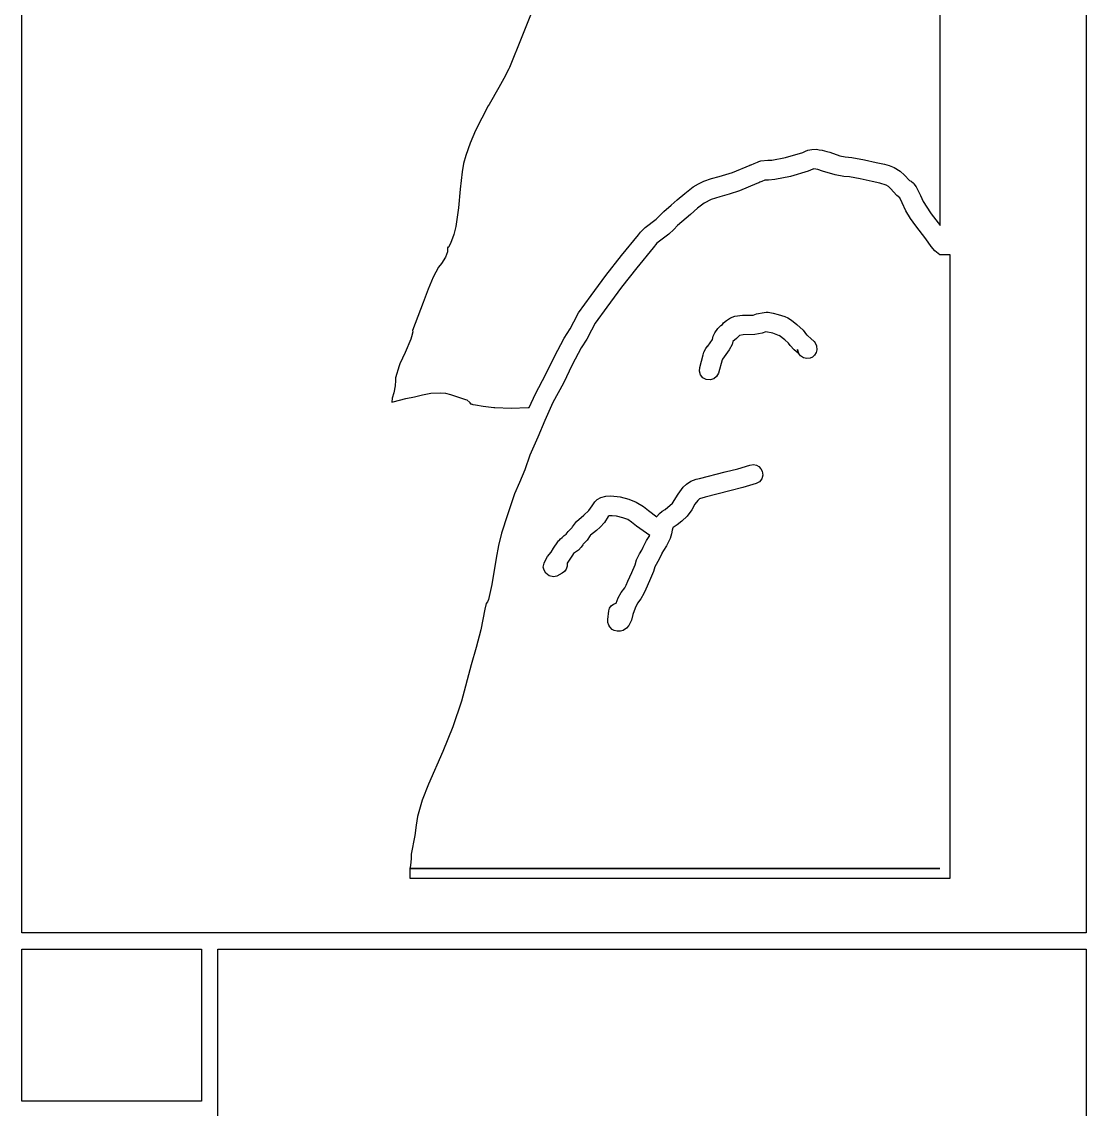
# Model space of a CAD drawing. Extents: x 2 to 598, y 728 to 3498.
# Drawn here: x 336.5 to 598, y 1164.8 to 1431.8 of the extents above; entities that cross this region are included whole.
import ezdxf

# ---------------------------------------------------------------- set-up
doc = ezdxf.new("R2010")
doc.units = 0

msp = doc.modelspace()

# ---------------------------------------------------------------- linework, layer by layer
at = {"layer": 'Calque 1'}
for p, q in [((562.15165, 1381.7709), (562.152, 1560.27)), ((462.32194, 1435.4907), (459.333254, 1428.164788)), ((459.333254, 1428.164788), (456.30163, 1420.6012)), ((456.30163, 1420.6012), (456.11456, 1420.2617)), ((456.11456, 1420.2617), (454.961276, 1417.910673)), ((453.726856, 1415.690288), (451.28282, 1411.4938)), ((454.961276, 1417.910673), (453.726856, 1415.690288)), ((451.10712, 1411.1749), (447.997986, 1405.125938)), ((451.28282, 1411.4938), (451.10712, 1411.1749)), ((447.997986, 1405.125938), (446.661982, 1402.053977)), ((446.661982, 1402.053977), (445.55138, 1398.956)), ((524.14105, 1398.5146), (528.33563, 1399.7569)), ((528.33563, 1399.7569), (528.9976, 1400.0298)), ((528.9976, 1400.0298), (529.582406, 1400.285612)), ((529.582406, 1400.285612), (530.58665, 1400.483)), ((530.58665, 1400.483), (531.72663, 1400.502)), ((531.72663, 1400.502), (532.38137, 1400.407)), ((532.38137, 1400.407), (533.16375, 1400.2933)), ((533.16375, 1400.2933), (534.29909, 1400.0029)), ((534.29909, 1400.0029), (534.98225, 1399.7931)), ((534.98225, 1399.7931), (537.42861, 1398.897)), ((445.040215, 1397.005509), (444.675202, 1394.969311)), ((445.55138, 1398.956), (445.040215, 1397.005509)), ((511.11442, 1394.7932), (515.40409, 1396.591)), ((515.308362, 1396.555125), (515.42169, 1396.601)), ((515.40409, 1396.591), (515.308362, 1396.555125)), ((515.42169, 1396.601), (515.6687, 1396.7075)), ((515.6687, 1396.7075), (516.41232, 1397.0263)), ((516.41232, 1397.0263), (517.20401, 1397.3586)), ((517.20401, 1397.3586), (517.54042, 1397.4914)), ((517.54042, 1397.4914), (518.06287, 1397.649)), ((518.06287, 1397.649), (519.812995, 1397.82605)), ((519.812995, 1397.82605), (520.74229, 1397.8258)), ((520.74229, 1397.8258), (524.14105, 1398.5146)), ((537.42861, 1398.897), (538.74326, 1398.6521)), ((538.74326, 1398.6521), (540.38915, 1398.5218)), ((540.38915, 1398.5218), (543.544873, 1397.945712)), ((543.544873, 1397.945712), (546.41153, 1397.2713)), ((546.41153, 1397.2713), (548.450524, 1396.852225)), ((548.450524, 1396.852225), (549.598991, 1396.533469)), ((444.675202, 1394.969311), (444.207833, 1390.680888)), ((507.808095, 1393.832675), (511.11442, 1394.7932)), ((529.71608, 1395.1573), (525.35924, 1393.8695)), ((530.84211, 1395.596), (529.71608, 1395.1573)), ((530.9496, 1395.629), (530.84211, 1395.596)), ((531.116, 1395.68), (530.9496, 1395.629)), ((531.1161, 1395.6932), (531.116, 1395.68)), ((531.11668, 1395.6872), (531.1161, 1395.6932)), ((532.021514, 1395.542406), (531.11668, 1395.6872)), ((533.193576, 1395.17655), (532.021514, 1395.542406)), ((536.32153, 1394.2315), (533.193576, 1395.17655)), ((538.42528, 1393.8676), (536.32153, 1394.2315)), ((549.598991, 1396.533469), (550.82779, 1396.0517)), ((550.82779, 1396.0517), (552.32434, 1395.1474)), ((552.32434, 1395.1474), (553.38836, 1394.1821)), ((553.38836, 1394.1821), (554.58467, 1392.8881)), ((499.352349, 1389.69095), (501.46592, 1391.2937)), ((501.46592, 1391.2937), (502.76189, 1392.05015)), ((502.76189, 1392.05015), (504.05594, 1392.6491)), ((504.05594, 1392.6491), (505.967635, 1393.324794)), ((505.967635, 1393.324794), (507.808095, 1393.832675)), ((517.11303, 1392.1039), (512.85076, 1390.317)), ((517.32232, 1392.1909), (517.11303, 1392.1039)), ((517.57502, 1392.3), (517.32232, 1392.1909)), ((517.81479, 1392.4028), (517.57502, 1392.3)), ((518.299, 1392.61), (517.81479, 1392.4028)), ((518.30106, 1392.6166), (518.299, 1392.61)), ((519.0204, 1392.919), (518.30106, 1392.6166)), ((519.102, 1392.95), (519.0204, 1392.919)), ((519.11673, 1392.9445), (519.102, 1392.95)), ((519.938517, 1392.949288), (519.11673, 1392.9445)), ((521.49436, 1393.083), (519.938517, 1392.949288)), ((525.35924, 1393.8695), (521.49436, 1393.083)), ((539.80401, 1393.7633), (538.42528, 1393.8676)), ((542.476635, 1393.264525), (539.80401, 1393.7633)), ((545.38041, 1392.5892), (542.476635, 1393.264525)), ((547.324206, 1392.176237), (545.38041, 1392.5892)), ((548.81483, 1391.6993), (547.324206, 1392.176237)), ((549.424229, 1391.350325), (548.81483, 1391.6993)), ((549.87471, 1390.919), (549.424229, 1391.350325)), ((554.58467, 1392.8881), (555.0234, 1392.6803)), ((555.0234, 1392.6803), (555.57221, 1392.2261)), ((555.57221, 1392.2261), (555.67556, 1392.0359)), ((555.67556, 1392.0359), (556.20834, 1391.2525)), ((556.20834, 1391.2525), (557.28786, 1389.1731)), ((444.207833, 1390.680888), (443.797677, 1386.17292)), ((497.54264, 1388.0639), (499.352349, 1389.69095)), ((507.96998, 1388.8214), (505.89052, 1388.1621)), ((507.97198, 1388.8214), (507.96998, 1388.8214)), ((510.30569, 1389.4695), (507.97198, 1388.8214)), ((512.85076, 1390.317), (510.30569, 1389.4695)), ((551.49632, 1389.1945), (549.87471, 1390.919)), ((552.20532, 1388.6111), (551.49632, 1389.1945)), ((552.21822, 1388.5921), (552.20532, 1388.6111)), ((552.796801, 1387.33475), (552.21822, 1388.5921)), ((557.28786, 1389.1731), (557.90178, 1387.693)), ((443.797677, 1386.17292), (443.09314, 1381.5276)), ((494.25085, 1385.2568), (496.008971, 1386.795312)), ((496.008971, 1386.795312), (497.54264, 1388.0639)), ((502.47673, 1386.0368), (500.76676, 1384.501)), ((504.10557, 1387.2812), (502.47673, 1386.0368)), ((504.15057, 1387.3032), (504.10557, 1387.2812)), ((505.89052, 1388.1621), (504.15057, 1387.3032)), ((553.6879, 1385.4042), (552.796801, 1387.33475)), ((557.90178, 1387.693), (559.7518, 1384.8989)), ((489.60566, 1381.2798), (492.33831, 1383.3252)), ((492.33831, 1383.3252), (494.25085, 1385.2568)), ((500.76676, 1384.501), (497.61553, 1381.8252)), ((554.843873, 1383.501039), (553.6879, 1385.4042)), ((556.099409, 1381.743463), (554.843873, 1383.501039)), ((559.7518, 1384.8989), (559.91199, 1384.6767)), ((559.91199, 1384.6767), (561.61576, 1382.4655)), ((443.09314, 1381.5276), (442.606921, 1379.5797)), ((488.484229, 1380.17775), (489.60566, 1381.2798)), ((496.686081, 1380.84465), (495.4384, 1379.6553)), ((497.61553, 1381.8252), (496.686081, 1380.84465)), ((558.56977, 1378.5643), (556.099409, 1381.743463)), ((561.61576, 1382.4655), (562.15165, 1381.7709)), ((442.606921, 1379.5797), (441.79968, 1377.4023)), ((483.80653, 1374.4492), (487.97113, 1379.4804)), ((487.97113, 1379.4804), (488.484229, 1380.17775)), ((495.4281, 1379.6453), (492.53887, 1377.4738)), ((495.4384, 1379.6553), (495.4281, 1379.6453)), ((559.898883, 1376.67535), (558.56977, 1378.5643)), ((441.09225, 1375.3041), (440.63285, 1374.0407)), ((441.09725, 1375.4876), (441.09225, 1375.3041)), ((441.10755, 1375.5166), (441.09725, 1375.4876)), ((441.11755, 1376.176), (441.10755, 1375.5166)), ((441.24209, 1376.5564), (441.11755, 1376.176)), ((441.208061, 1376.395791), (441.24209, 1376.5564)), ((441.298551, 1376.476625), (441.208061, 1376.395791)), ((441.79968, 1377.4023), (441.298551, 1376.476625)), ((491.59577, 1376.3209), (487.55829, 1371.4406)), ((492.53887, 1377.4738), (491.59577, 1376.3209)), ((560.813757, 1375.610556), (559.898883, 1376.67535)), ((562.0171, 1374.58), (560.813757, 1375.610556)), ((440.63285, 1374.0407), (439.633821, 1372.443)), ((480.00601, 1369.555038), (483.80653, 1374.4492)), ((562.03, 1374.57), (562.0171, 1374.58)), ((564.556, 1374.57), (562.03, 1374.57)), ((564.556, 1221.54), (564.556, 1374.57)), ((438.88722, 1371.5509), (437.56585, 1369.0942)), ((439.633821, 1372.443), (438.88722, 1371.5509)), ((487.55829, 1371.4406), (483.858718, 1366.676412)), ((437.56585, 1369.0942), (436.323979, 1366.124763)), ((476.35324, 1364.6002), (480.00601, 1369.555038)), ((436.323979, 1366.124763), (435.13913, 1362.8749)), ((473.27436, 1360.3539), (476.35324, 1364.6002)), ((483.858718, 1366.676412), (480.2497, 1361.7818)), ((435.13913, 1362.8749), (432.51551, 1356.0025)), ((472.090658, 1358.127038), (473.27436, 1360.3539)), ((480.2497, 1361.7818), (477.3522, 1357.8027)), ((510.628116, 1359.132639), (511.64894, 1359.511913)), ((511.64894, 1359.511913), (513.55275, 1359.7822)), ((513.55275, 1359.7822), (516.18411, 1359.7952)), ((516.18411, 1359.7952), (517.009136, 1360.078038)), ((517.009136, 1360.078038), (518.87697, 1360.4634)), ((518.87697, 1360.4634), (519.38185, 1360.4934)), ((519.38185, 1360.4934), (519.3819, 1360.4959)), ((519.3819, 1360.4959), (519.84337, 1360.4859)), ((519.84337, 1360.4859), (521.073044, 1360.29565)), ((521.073044, 1360.29565), (522.28612, 1359.9593)), ((522.28612, 1359.9593), (523.913744, 1359.474313)), ((523.913744, 1359.474313), (524.710752, 1359.107858)), ((471.22074, 1356.3945), (472.090658, 1358.127038)), ((477.3522, 1357.8027), (476.487798, 1356.084162)), ((506.757845, 1355.448686), (507.50454, 1356.5038)), ((507.50454, 1356.5038), (508.226815, 1357.223313)), ((508.226815, 1357.223313), (508.66829, 1357.513)), ((508.66829, 1357.513), (508.922558, 1357.86855)), ((508.922558, 1357.86855), (509.62327, 1358.5052)), ((509.62327, 1358.5052), (510.628116, 1359.132639)), ((524.710752, 1359.107858), (525.55, 1358.5496)), ((525.55, 1358.5496), (526.908575, 1357.527225)), ((526.908575, 1357.527225), (528.46197, 1356.0598)), ((432.04113, 1353.9271), (430.649514, 1350.59765)), ((432.25972, 1354.4284), (432.04113, 1353.9271)), ((432.54396, 1355.72005), (432.25972, 1354.4284)), ((432.51551, 1356.0025), (432.54396, 1355.72005)), ((467.37557, 1349.6157), (469.71127, 1354.1585)), ((469.71127, 1354.1585), (471.22074, 1356.3945)), ((475.30529, 1353.8536), (473.88574, 1351.7669)), ((476.487798, 1356.084162), (475.30529, 1353.8536)), ((505.06645, 1352.1713), (506.21831, 1353.8332)), ((506.21831, 1353.8332), (506.373839, 1354.597788)), ((506.373839, 1354.597788), (506.757845, 1355.448686)), ((512.05, 1354.0152), (511.20405, 1353.3036)), ((512.78587, 1354.8151), (512.05, 1354.0152)), ((513.75635, 1354.9867), (512.78587, 1354.8151)), ((516.55515, 1355.0097), (513.75635, 1354.9867)), ((518.391276, 1355.353188), (516.55515, 1355.0097)), ((519.25679, 1355.6609), (518.391276, 1355.353188)), ((520.99416, 1355.3358), (519.25679, 1355.6609)), ((522.243688, 1354.865238), (520.99416, 1355.3358)), ((522.604868, 1354.714561), (522.243688, 1354.865238)), ((523.919305, 1353.743575), (522.59767, 1354.7648)), ((522.59767, 1354.7648), (522.604868, 1354.714561)), ((528.46197, 1356.0598), (529.31204, 1354.9472)), ((529.31204, 1354.9472), (529.322641, 1354.942989)), ((529.322641, 1354.942989), (529.576099, 1354.737488)), ((529.576099, 1354.737488), (530.36986, 1354.0666)), ((530.36986, 1354.0666), (531.14759, 1353.3029)), ((473.88574, 1351.7669), (471.734711, 1347.558525)), ((504.02208, 1350.664163), (504.50937, 1351.5909)), ((504.50937, 1351.5909), (504.99308, 1352.1805)), ((504.99308, 1352.1805), (505.06645, 1352.1713)), ((510.28215, 1351.2789), (508.64607, 1348.9736)), ((510.99282, 1352.608238), (510.28215, 1351.2789)), ((511.20405, 1353.3036), (510.99282, 1352.608238)), ((524.82286, 1352.9298), (523.919305, 1353.743575)), ((525.228353, 1352.331475), (524.82286, 1352.9298)), ((526.20986, 1351.2839), (525.228353, 1352.331475)), ((527.19894, 1350.4622), (526.20986, 1351.2839)), ((527.291961, 1350.46125), (527.05895, 1351.3128)), ((527.05895, 1351.3128), (527.12505, 1350.9195)), ((531.14759, 1353.3029), (531.408814, 1353.023375)), ((531.408814, 1353.023375), (531.7429, 1352.2316)), ((531.802815, 1351.242988), (531.637853, 1350.602305)), ((531.7429, 1352.2316), (531.802815, 1351.242988)), ((430.649514, 1350.59765), (429.36532, 1347.7932)), ((465.26709, 1345.2613), (467.37557, 1349.6157)), ((503.05055, 1346.9416), (503.91819, 1350.0267)), ((503.91819, 1350.0267), (504.02208, 1350.664163)), ((508.56907, 1348.8386), (507.65027, 1345.5696)), ((508.60007, 1348.9206), (508.56907, 1348.8386)), ((508.64607, 1348.9736), (508.60007, 1348.9206)), ((527.12505, 1350.9195), (527.37413, 1350.3005)), ((527.37413, 1350.3005), (527.19894, 1350.4622)), ((527.797937, 1349.770586), (527.291961, 1350.46125)), ((528.513712, 1349.300803), (527.797937, 1349.770586)), ((529.37612, 1349.1119), (528.513712, 1349.300803)), ((530.194284, 1349.235425), (529.37612, 1349.1119)), ((530.717943, 1349.49125), (530.194284, 1349.235425)), ((531.25094, 1349.9666), (530.717943, 1349.49125)), ((531.637853, 1350.602305), (531.25094, 1349.9666)), ((429.18135, 1347.3715), (428.33954, 1344.3546)), ((429.36532, 1347.7932), (429.18135, 1347.3715)), ((471.734711, 1347.558525), (469.54286, 1343.0542)), ((502.964422, 1345.992618), (503.05055, 1346.9416)), ((503.239288, 1345.11472), (502.964422, 1345.992618)), ((428.341563, 1343.77375), (428.23722, 1342.4405)), ((428.33954, 1344.3546), (428.341563, 1343.77375)), ((462.68172, 1340.5019), (465.26709, 1345.2613)), ((503.823246, 1344.403912), (503.239288, 1345.11472)), ((504.6644, 1343.9562), (503.823246, 1344.403912)), ((505.613435, 1343.869851), (504.6644, 1343.9562)), ((506.49145, 1344.144564), (505.613435, 1343.869851)), ((507.202407, 1344.728444), (506.49145, 1344.144564)), ((507.65027, 1345.5696), (507.202407, 1344.728444)), ((427.865181, 1340.733138), (427.50962, 1339.4283)), ((428.23722, 1342.4405), (427.865181, 1340.733138)), ((434.913158, 1340.216286), (437.029964, 1340.617488)), ((437.029964, 1340.617488), (439.342893, 1340.72572)), ((439.342893, 1340.72572), (440.567727, 1340.594666)), ((440.567727, 1340.594666), (441.83538, 1340.3)), ((461.12264, 1337.1238), (462.68172, 1340.5019)), ((469.54286, 1343.0542), (466.97247, 1338.3232)), ((427.50962, 1339.4283), (427.41352, 1338.4428)), ((427.41352, 1338.4428), (427.7365, 1338.4608)), ((427.7365, 1338.4608), (430.84122, 1339.3274)), ((430.84122, 1339.3274), (433.00904, 1339.7631)), ((433.00904, 1339.7631), (434.913158, 1340.216286)), ((441.83538, 1340.3), (445.53851, 1339.0866)), ((445.53851, 1339.0866), (445.849334, 1339.015138)), ((445.849334, 1339.015138), (446.57721, 1338.3037)), ((446.57721, 1338.3037), (446.58221, 1338.2937)), ((446.58221, 1338.2937), (446.584, 1338.29)), ((446.584, 1338.29), (446.74109, 1338.0399)), ((446.74109, 1338.0399), (447.14417, 1337.8921)), ((447.14417, 1337.8921), (447.104318, 1337.913403)), ((447.104318, 1337.913403), (447.279882, 1337.876525)), ((447.279882, 1337.876525), (447.98546, 1337.7345)), ((466.97247, 1338.3232), (464.99946, 1333.9504)), ((447.98546, 1337.7345), (449.83548, 1337.457)), ((449.83548, 1337.457), (452.49836, 1337.1118)), ((452.49836, 1337.1118), (452.74744, 1337.1018)), ((452.74744, 1337.1018), (456.761392, 1336.934962)), ((456.761392, 1336.934962), (460.93868, 1337.1138)), ((460.93868, 1337.1138), (461.12264, 1337.1238)), ((464.99946, 1333.9504), (463.28226, 1329.8581)), ((463.28226, 1329.8581), (461.3387, 1325.4408)), ((461.3387, 1325.4408), (460.11139, 1321.8095)), ((460.11139, 1321.8095), (458.751968, 1318.673237)), ((509.334365, 1321.32), (512.405805, 1322.085825)), ((512.405805, 1322.085825), (515.35804, 1322.9598)), ((515.35804, 1322.9598), (516.28667, 1323.0777)), ((516.28597, 1323.078), (516.288, 1323.08)), ((516.28667, 1323.0777), (516.28597, 1323.078)), ((516.288, 1323.08), (516.982736, 1322.926175)), ((516.982736, 1322.926175), (517.590148, 1322.584235)), ((517.590148, 1322.584235), (518.073844, 1322.082329)), ((518.073844, 1322.082329), (518.39743, 1321.4486)), ((500.83386, 1318.9875), (502.17123, 1319.486775)), ((502.17123, 1319.486775), (502.95414, 1319.6619)), ((502.95414, 1319.6619), (509.334365, 1321.32)), ((518.269837, 1319.616115), (517.696732, 1318.875507)), ((518.51589, 1320.519667), (518.269837, 1319.616115)), ((518.39743, 1321.4486), (518.51589, 1320.519667)), ((458.751968, 1318.673237), (457.53584, 1315.9101)), ((497.77409, 1315.8487), (498.943319, 1317.507237)), ((498.943319, 1317.507237), (499.772114, 1318.304983)), ((499.772114, 1318.304983), (500.83386, 1318.9875)), ((510.460331, 1316.642787), (504.35073, 1315.0717)), ((513.648631, 1317.444002), (510.460331, 1316.642787)), ((516.88383, 1318.4106), (513.648631, 1317.444002)), ((517.696732, 1318.875507), (516.88383, 1318.4106)), ((457.53584, 1315.9101), (455.86307, 1310.7141)), ((476.58496, 1312.9738), (477.238047, 1313.971637)), ((477.238047, 1313.971637), (477.813182, 1314.48933)), ((477.813182, 1314.48933), (478.74297, 1314.9742)), ((478.74297, 1314.9742), (480.000254, 1315.325837)), ((480.000254, 1315.325837), (481.2038, 1315.4155)), ((481.2038, 1315.4155), (483.49513, 1315.1344)), ((483.49513, 1315.1344), (485.613416, 1314.600937)), ((485.613416, 1314.600937), (487.406, 1313.9045)), ((487.406, 1313.9045), (489.204816, 1312.784887)), ((496.35919, 1313.6033), (497.77409, 1315.8487)), ((502.549151, 1314.298987), (501.87594, 1313.3556)), ((502.99164, 1314.7023), (502.549151, 1314.298987)), ((504.35073, 1315.0717), (502.99164, 1314.7023)), ((474.583847, 1310.673475), (475.82945, 1311.7966)), ((475.82945, 1311.7966), (476.58496, 1312.9738)), ((489.204816, 1312.784887), (490.43424, 1311.7873)), ((490.43424, 1311.7873), (492.48011, 1310.3011)), ((493.179524, 1311.100912), (493.84462, 1311.6313)), ((493.84462, 1311.6313), (494.53967, 1312.0892)), ((494.53967, 1312.0892), (496.35919, 1313.6033)), ((501.074748, 1311.967262), (499.92722, 1310.393)), ((501.87594, 1313.3556), (501.074748, 1311.967262)), ((455.86307, 1310.7141), (454.31381, 1306.2322)), ((471.83279, 1307.8232), (472.77279, 1309.0882)), ((472.77279, 1309.0882), (474.583847, 1310.673475)), ((479.61323, 1308.8448), (478.604664, 1307.725311)), ((480.57544, 1310.3073), (479.61323, 1308.8448)), ((480.79869, 1310.5264), (480.57544, 1310.3073)), ((481.510316, 1310.540725), (480.79869, 1310.5264)), ((482.60013, 1310.422), (481.510316, 1310.540725)), ((484.171101, 1310.015863), (482.60013, 1310.422)), ((485.35241, 1309.5693), (484.171101, 1310.015863)), ((486.27053, 1308.957212), (485.35241, 1309.5693)), ((487.54298, 1307.9591), (486.27053, 1308.957212)), ((492.48011, 1310.3011), (492.48811, 1310.3141)), ((492.48811, 1310.3141), (493.179524, 1311.100912)), ((498.636993, 1309.187837), (497.52117, 1308.3285)), ((499.92722, 1310.393), (498.636993, 1309.187837)), ((454.31381, 1306.2322), (453.611712, 1303.254558)), ((469.78331, 1305.6944), (470.25873, 1305.9724)), ((470.25873, 1305.9724), (470.72744, 1306.6323)), ((470.72744, 1306.6323), (471.70464, 1307.6565)), ((471.70464, 1307.6565), (471.81109, 1307.7692)), ((471.81109, 1307.7692), (471.83279, 1307.8232)), ((477.65126, 1306.895687), (476.20775, 1305.737)), ((478.604664, 1307.725311), (477.65126, 1306.895687)), ((490.75312, 1305.6435), (487.54298, 1307.9591)), ((496.12022, 1306.079525), (495.78537, 1304.9128)), ((496.27009, 1306.9488), (496.12022, 1306.079525)), ((496.42461, 1307.5689), (496.27009, 1306.9488)), ((496.49591, 1307.6309), (496.42461, 1307.5689)), ((497.52117, 1308.3285), (496.49591, 1307.6309)), ((453.611712, 1303.254558), (453.065264, 1300.145862)), ((467.127408, 1302.5629), (468.17772, 1304.1317)), ((468.17772, 1304.1317), (468.353621, 1304.344612)), ((468.353621, 1304.344612), (468.36324, 1304.3425)), ((468.36324, 1304.3425), (468.49243, 1304.4774)), ((468.49243, 1304.4774), (468.84228, 1304.8376)), ((468.84228, 1304.8376), (469.21487, 1305.2122)), ((469.21487, 1305.2122), (469.38592, 1305.3771)), ((469.38592, 1305.3771), (469.78331, 1305.6944)), ((474.30194, 1303.3507), (473.958961, 1302.790187)), ((474.42493, 1303.5615), (474.30194, 1303.3507)), ((475.37061, 1304.5599), (474.42493, 1303.5615)), ((476.11785, 1305.672), (475.37061, 1304.5599)), ((476.20775, 1305.737), (476.11785, 1305.672)), ((489.1682, 1302.8411), (489.98676, 1304.4218)), ((489.98676, 1304.4218), (490.75312, 1305.6435)), ((494.903478, 1303.180237), (494.12087, 1301.9822)), ((495.78537, 1304.9128), (494.903478, 1303.180237)), ((465.222397, 1299.807825), (465.689756, 1300.540575)), ((465.689756, 1300.540575), (466.53389, 1301.5752)), ((466.53389, 1301.5752), (467.127408, 1302.5629)), ((471.91858, 1301.1175), (470.46699, 1298.8556)), ((471.95428, 1301.1545), (471.91858, 1301.1175)), ((472.24677, 1301.4557), (471.95428, 1301.1545)), ((473.23793, 1302.064), (472.24677, 1301.4557)), ((473.958961, 1302.790187), (473.23793, 1302.064)), ((487.53419, 1299.6976), (488.24921, 1301.1545)), ((488.24921, 1301.1545), (488.80337, 1302.0669)), ((488.80337, 1302.0669), (489.1682, 1302.8411)), ((493.71159, 1301.2923), (493.06822, 1299.8635)), ((493.732199, 1301.322775), (493.71159, 1301.2923)), ((494.12087, 1301.9822), (493.732199, 1301.322775)), ((453.065264, 1300.145862), (451.95375, 1293.6417)), ((464.622619, 1297.9091), (464.66682, 1298.2571)), ((464.79963, 1297.13), (464.622619, 1297.9091)), ((464.66682, 1298.2571), (464.81203, 1298.8911)), ((464.81203, 1298.8911), (465.222397, 1299.807825)), ((470.464949, 1298.11934), (470.246771, 1297.432917)), ((470.46699, 1298.8556), (470.464949, 1298.11934)), ((486.3766, 1296.571238), (487.18073, 1298.4455)), ((487.18073, 1298.4455), (487.53419, 1299.6976)), ((492.01764, 1297.9824), (491.70758, 1296.8481)), ((493.06822, 1299.8635), (492.01764, 1297.9824)), ((465.202206, 1296.432725), (464.79963, 1297.13)), ((466.06364, 1295.7611), (465.202206, 1296.432725)), ((467.148162, 1295.5517), (466.06364, 1295.7611)), ((467.95913, 1295.7131), (467.148162, 1295.5517)), ((469.25207, 1296.3922), (467.95913, 1295.7131)), ((469.834973, 1296.841985), (469.25207, 1296.3922)), ((470.246771, 1297.432917), (469.834973, 1296.841985)), ((485.38239, 1294.4359), (486.3766, 1296.571238)), ((491.70758, 1296.8481), (490.724941, 1294.513375)), ((451.95375, 1293.6417), (451.16258, 1289.9779)), ((483.74786, 1291.6888), (484.6491, 1292.8174)), ((484.6491, 1292.8174), (484.994872, 1293.445637)), ((484.994872, 1293.445637), (485.38239, 1294.4359)), ((489.77798, 1292.5073), (489.341546, 1291.420437)), ((490.724941, 1294.513375), (489.77798, 1292.5073)), ((451.16258, 1289.9779), (450.93624, 1289.4296)), ((482.48385, 1289.0502), (483.015573, 1290.354388)), ((483.015573, 1290.354388), (483.74786, 1291.6888)), ((488.60596, 1290.0992), (487.76725, 1289.0657)), ((489.341546, 1291.420437), (488.60596, 1290.0992)), ((450.23912, 1287.5625), (449.30998, 1282.5354)), ((450.59724, 1288.9774), (450.23912, 1287.5625)), ((450.93624, 1289.4296), (450.59724, 1288.9774)), ((480.45814, 1285.0504), (480.6788, 1287.1702)), ((480.6788, 1287.1702), (480.907254, 1287.824622)), ((480.907254, 1287.824622), (481.3039, 1288.376565)), ((481.3039, 1288.376565), (481.839259, 1288.795326)), ((481.839259, 1288.795326), (482.48385, 1289.0502)), ((487.171101, 1287.823612), (486.58696, 1286.2705)), ((487.76725, 1289.0657), (487.171101, 1287.823612)), ((480.507469, 1284.337012), (480.45814, 1285.0504)), ((486.24797, 1284.9181), (485.638354, 1283.609412)), ((486.58696, 1286.2705), (486.24797, 1284.9181)), ((449.30998, 1282.5354), (448.151476, 1278.142125)), ((480.73409, 1283.6825), (480.507469, 1284.337012)), ((480.962554, 1283.2289), (480.73409, 1283.6825)), ((481.51285, 1282.6397), (480.962554, 1283.2289)), ((482.05941, 1282.351448), (481.51285, 1282.6397)), ((482.792924, 1282.178688), (482.05941, 1282.351448)), ((483.573955, 1282.166933), (482.792924, 1282.178688)), ((484.26307, 1282.3617), (483.573955, 1282.166933)), ((485.068502, 1282.934373), (484.26307, 1282.3617)), ((485.638354, 1283.609412), (485.068502, 1282.934373)), ((448.151476, 1278.142125), (446.87034, 1273.953)), ((446.87034, 1273.953), (444.52319, 1264.9768)), ((444.52319, 1264.9768), (442.420366, 1258.714225)), ((442.420366, 1258.714225), (439.97567, 1252.6375)), ((439.97567, 1252.6375), (436.439102, 1244.605537)), ((436.439102, 1244.605537), (434.895581, 1240.653761)), ((434.895581, 1240.653761), (433.71972, 1236.6881)), ((433.71972, 1236.6881), (433.383861, 1234.559975)), ((433.383861, 1234.559975), (433.04741, 1232.0429)), ((433.04741, 1232.0429), (432.17718, 1227.4602)), ((432.137161, 1226.373975), (431.99683, 1224.6852)), ((432.17718, 1227.4602), (432.137161, 1226.373975)), ((562.018, 1223.94), (431.81, 1223.94)), ((431.81, 1223.94), (431.81, 1221.54)), ((431.99683, 1224.6852), (431.82578, 1223.9447)), ((431.82578, 1223.9447), (562.018, 1223.95)), ((562.018, 1223.95), (562.018, 1223.94)), ((431.81, 1221.54), (564.556, 1221.54))]:
    msp.add_line(p, q, dxfattribs=at)
at = {"layer": 'Layer 1'}
for p, q in [((336.496, 1208.09), (336.496, 1695.92)), ((598, 1695.92), (598, 1208.09)), ((380.633, 1208.09), (336.496, 1208.09)), ((598, 1208.09), (380.633, 1208.09)), ((380.633, 1208.09), (380.633, 1208.09)), ((336.496, 1204.09), (380.633, 1204.09)), ((336.496, 1166.8), (336.496, 1204.09)), ((380.633, 1204.09), (380.633, 1166.8)), ((384.633, 1204.09), (598, 1204.09)), ((384.633, 1162.8), (384.633, 1204.09)), ((598, 1204.09), (598, 728.035)), ((380.633, 1166.8), (336.496, 1166.8))]:
    msp.add_line(p, q, dxfattribs=at)

doc.saveas('drawing.dxf')
